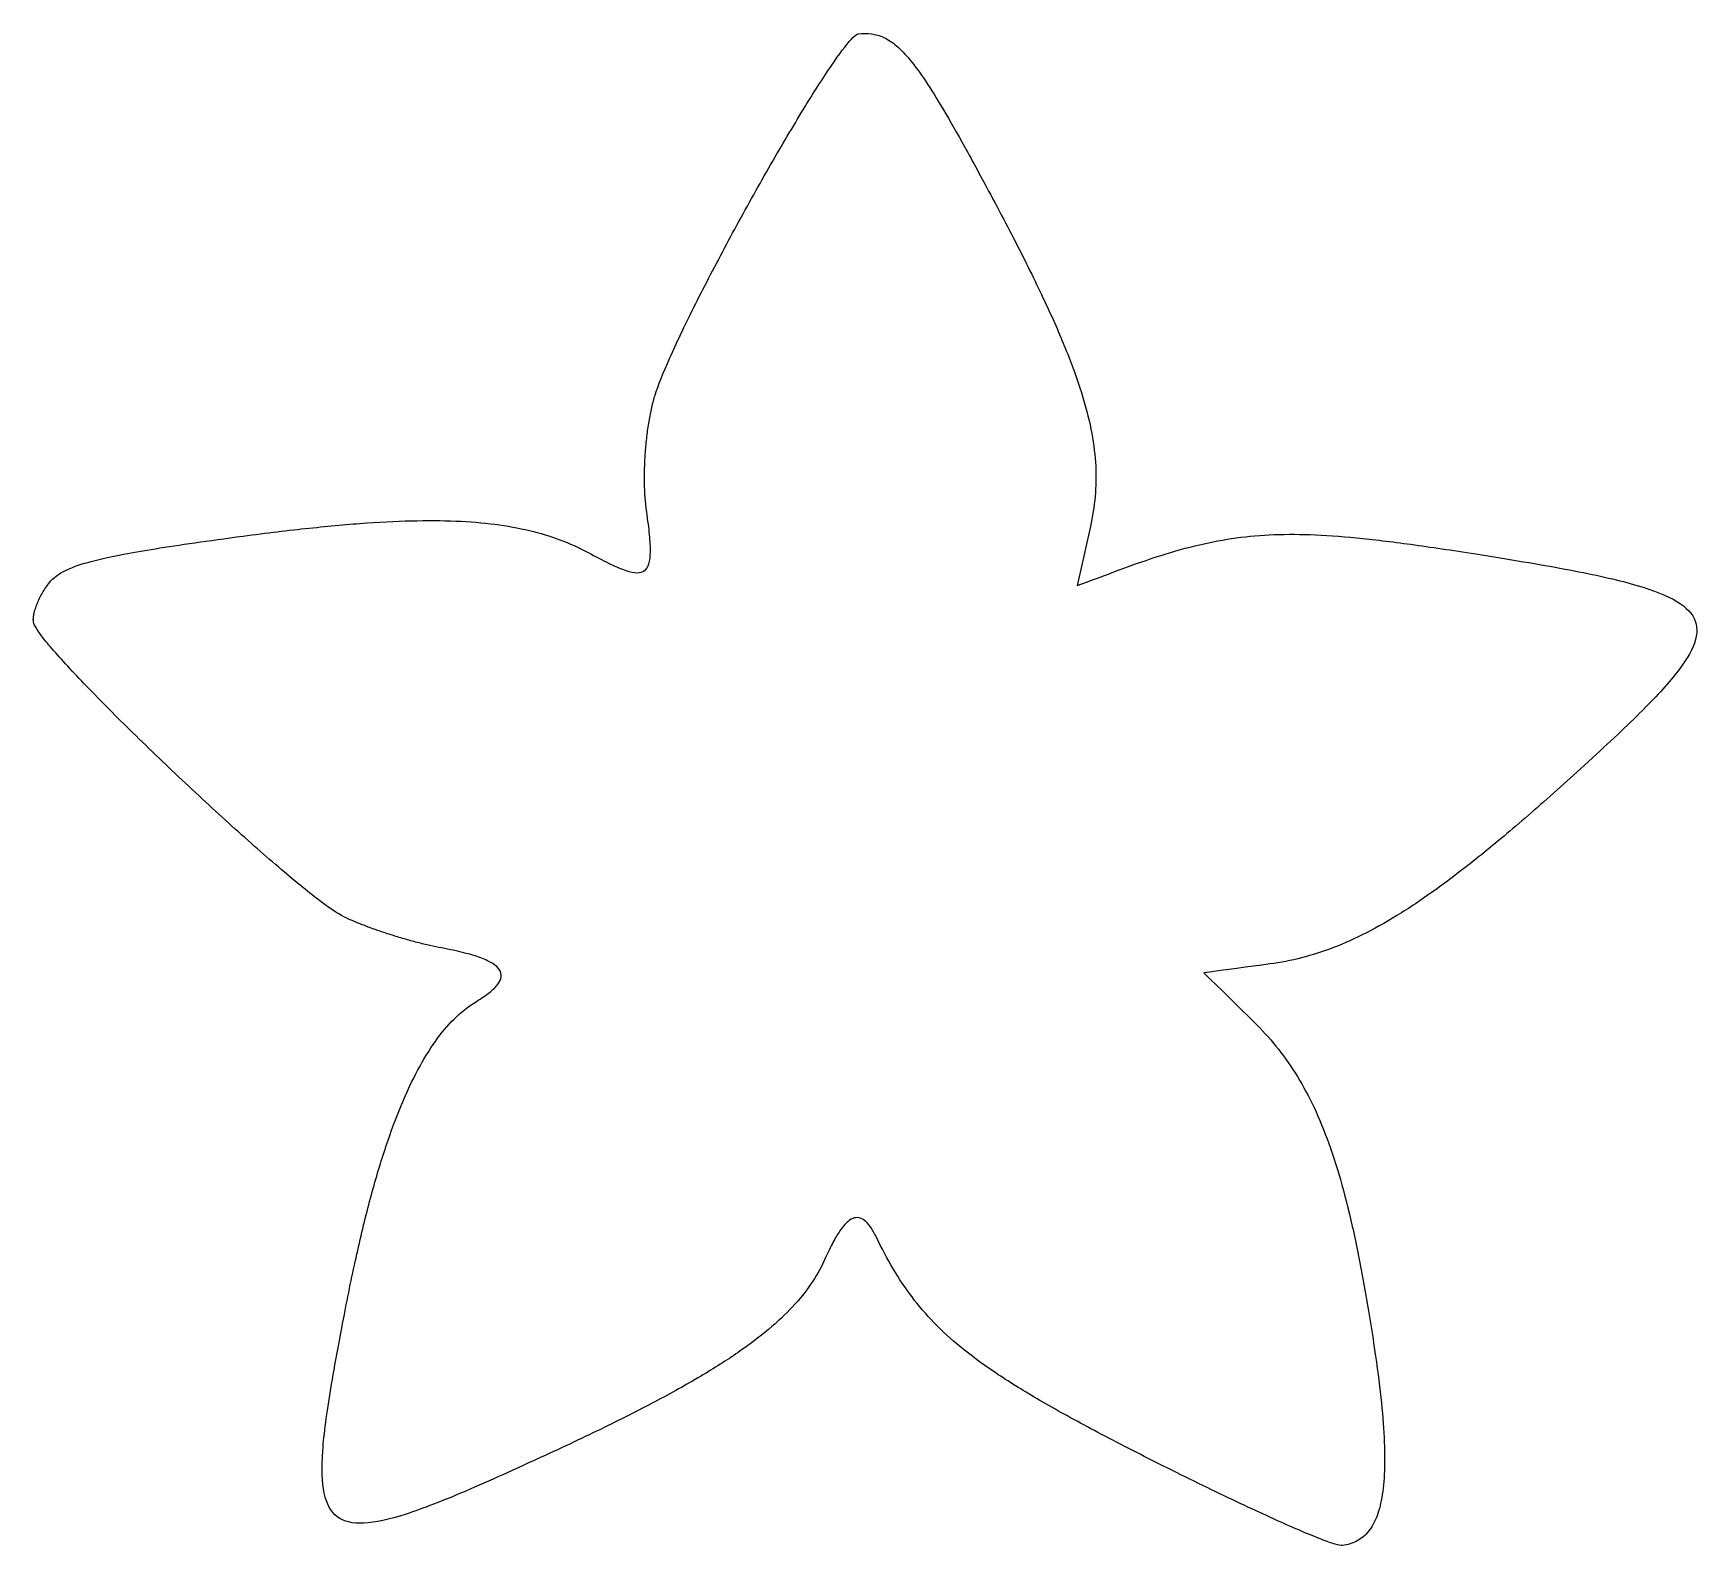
# Model space of a CAD drawing. Extents: x 2.4 to 98.4, y 8.1 to 95.3.
import ezdxf

# ---------------------------------------------------------------- set-up
doc = ezdxf.new("R2010")
doc.units = 0
doc.layers.add('Layer_1', color=7, linetype='CONTINUOUS')

msp = doc.modelspace()

# ---------------------------------------------------------------- linework, layer by layer
at = {"layer": 'Layer_1', "color": 3}
for points in [[(63.359365, 66.85297), (63.265015, 66.42711), (63.170665, 66.00125), (63.076315, 65.57539), (62.981965, 65.14952), (62.887615, 64.72366), (62.793265, 64.2978), (62.698915, 63.87194), (62.604565, 63.44608), (62.866708, 63.54418), (63.128851, 63.64228), (63.390993, 63.74038), (63.653136, 63.83838), (63.915279, 63.93648), (64.177422, 64.03458), (64.439564, 64.13268), (64.701707, 64.23078)], [(73.713808, 41.63349), (73.238274, 41.56909), (72.762741, 41.50469), (72.287207, 41.44029), (71.811674, 41.37589), (71.33614, 41.31149), (70.860606, 41.24709), (70.385073, 41.18269), (69.909539, 41.11829), (70.270216, 40.76404), (70.630893, 40.40979), (70.991569, 40.05554), (71.352246, 39.70129), (71.712923, 39.34704), (72.0736, 38.99279), (72.434276, 38.63854), (72.794953, 38.28429)]]:
    msp.add_lwpolyline(points, dxfattribs=at)
msp.add_lwpolyline([(66.467585, 13.24317), (66.46757, 13.24327), (66.467556, 13.24336), (66.467541, 13.24346), (66.467526, 13.24356), (66.467511, 13.24366), (66.467497, 13.24375), (66.467482, 13.24385)], close=True, dxfattribs=at)
for points in [[(49.193221, 94.49137), (49.559072, 94.95983), (49.830542, 95.23039), (49.976668, 95.24806)], [(49.976668, 95.24806), (50.241192, 95.28006), (50.491279, 95.28546), (50.734817, 95.25506)], [(50.734817, 95.25506), (50.978356, 95.22426), (51.215346, 95.15726), (51.453678, 95.04456)], [(51.453678, 95.04456), (51.692009, 94.93182), (51.931682, 94.77331), (52.180585, 94.55946)], [(47.843493, 92.54733), (48.367139, 93.35656), (48.82737, 94.02291), (49.193221, 94.49137)], [(52.180585, 94.55946), (52.429487, 94.34561), (52.687621, 94.07642), (52.962874, 93.74231)], [(52.962874, 93.74231), (53.238127, 93.4082), (53.5305, 93.00918), (53.847882, 92.53567)], [(46.113274, 89.74597), (46.732785, 90.78597), (47.319847, 91.73809), (47.843493, 92.54733)], [(53.847882, 92.53567), (54.165265, 92.06215), (54.507656, 91.51415), (54.882946, 90.88208)], [(54.882946, 90.88208), (55.258235, 90.25001), (55.666423, 89.53388), (56.115399, 88.72411)], [(44.188355, 86.41732), (44.841801, 87.57808), (45.493763, 88.70596), (46.113274, 89.74597)], [(56.115399, 88.72411), (56.564375, 87.91434), (57.054139, 87.01092), (57.59258, 86.0043)], [(42.254525, 82.89141), (42.879977, 84.06292), (43.534908, 85.25656), (44.188355, 86.41732)], [(57.59258, 86.0043), (58.281931, 84.71555), (58.905013, 83.5218), (59.465627, 82.41043)], [(40.497574, 79.49829), (41.033101, 80.57053), (41.629073, 81.71991), (42.254525, 82.89141)], [(59.465627, 82.41043), (60.026241, 81.29907), (60.524388, 80.27009), (60.963867, 79.31087)], [(39.103293, 76.56796), (39.486965, 77.43093), (39.962047, 78.42604), (40.497574, 79.49829)], [(60.963867, 79.31087), (61.403346, 78.35165), (61.784158, 77.46219), (62.110104, 76.62988)], [(38.257471, 74.43048), (38.427358, 74.97416), (38.719621, 75.70499), (39.103293, 76.56796)], [(62.110104, 76.62988), (62.436049, 75.79756), (62.707128, 75.02239), (62.927141, 74.29173)], [(38.066706, 73.71431), (38.124886, 73.96976), (38.188587, 74.21002), (38.257471, 74.43048)], [(62.927141, 74.29173), (63.147154, 73.56107), (63.3161, 72.87493), (63.437782, 72.22069)], [(37.909055, 72.90697), (37.955865, 73.18821), (38.008525, 73.45886), (38.066706, 73.71431)], [(37.701165, 71.12927), (37.723205, 71.43445), (37.751775, 71.73826), (37.786535, 72.03608)], [(37.786535, 72.03608), (37.821295, 72.3339), (37.862245, 72.62573), (37.909055, 72.90697)], [(63.437782, 72.22069), (63.559463, 71.56645), (63.633879, 70.94411), (63.66483, 70.34104)], [(37.654955, 70.21417), (37.663655, 70.51751), (37.679125, 70.82408), (37.701165, 71.12927)], [(37.649955, 69.3184), (37.644555, 69.6107), (37.646355, 69.91082), (37.654955, 70.21417)], [(63.66483, 70.34104), (63.69578, 69.73797), (63.68327, 69.15418), (63.63109, 68.57704)], [(37.688115, 68.46959), (37.667975, 68.74163), (37.655365, 69.0261), (37.649955, 69.3184)], [(37.771485, 67.69538), (37.735935, 67.93795), (37.708255, 68.19756), (37.688115, 68.46959)], [(63.63109, 68.57704), (63.57891, 67.99991), (63.487071, 67.42942), (63.359365, 66.85297)], [(21.627973, 67.05525), (22.663655, 67.12695), (23.628917, 67.17108), (24.532519, 67.18718)], [(24.532519, 67.18718), (25.436121, 67.20328), (26.278063, 67.19118), (27.067104, 67.15098)], [(37.938248, 66.37952), (37.900688, 66.76309), (37.843818, 67.20074), (37.771485, 67.69538)], [(11.721214, 65.91557), (12.560195, 66.03561), (13.483042, 66.16224), (14.498783, 66.29761)], [(14.498783, 66.29761), (15.851178, 66.47785), (17.115635, 66.63141), (18.300913, 66.75783)], [(18.300913, 66.75783), (19.486192, 66.88425), (20.592292, 66.98354), (21.627973, 67.05525)], [(27.067104, 67.15098), (27.856145, 67.11058), (28.592286, 67.04168), (29.284284, 66.94387)], [(29.284284, 66.94387), (29.976283, 66.84607), (30.624141, 66.71931), (31.236616, 66.56319)], [(31.236616, 66.56319), (31.849091, 66.40707), (32.426183, 66.22157), (32.976653, 66.00626)], [(37.989068, 65.3881), (37.994068, 65.66645), (37.975808, 65.99595), (37.938248, 66.37952)], [(71.503535, 66.15761), (72.213033, 66.26349), (72.930047, 66.33444), (73.677512, 66.3716)], [(73.677512, 66.3716), (74.424977, 66.4088), (75.202892, 66.4121), (76.034193, 66.3828)], [(76.034193, 66.3828), (76.865495, 66.3535), (77.750182, 66.2916), (78.711191, 66.19815)], [(7.621492, 65.257), (8.161123, 65.35937), (8.766563, 65.46399), (9.446841, 65.57303)], [(9.446841, 65.57303), (10.127119, 65.68207), (10.882234, 65.79553), (11.721214, 65.91557)], [(32.976653, 66.00626), (33.527122, 65.79094), (34.050969, 65.54579), (34.556951, 65.27038)], [(34.556951, 65.27038), (34.979837, 65.04019), (35.35627, 64.84361), (35.690125, 64.68356)], [(37.900688, 64.70357), (37.955928, 64.88255), (37.984098, 65.10975), (37.989068, 65.3881)], [(67.153244, 65.09404), (67.924423, 65.34421), (68.657246, 65.55716), (69.374649, 65.73404)], [(69.374649, 65.73404), (70.092053, 65.91092), (70.794036, 66.05173), (71.503535, 66.15761)], [(78.711191, 66.19815), (79.672199, 66.10475), (80.709529, 65.97975), (81.846115, 65.82443)], [(81.846115, 65.82443), (82.982702, 65.66911), (84.218545, 65.48342), (85.57658, 65.2685)], [(85.57658, 65.2685), (87.524247, 64.96026), (89.234998, 64.67716), (90.718193, 64.40002)], [(3.726925, 63.99803), (3.88454, 64.11703), (4.07185, 64.22963), (4.297884, 64.33798)], [(4.297884, 64.33798), (4.523917, 64.44633), (4.788675, 64.55044), (5.101184, 64.65246)], [(5.101184, 64.65246), (5.413693, 64.75449), (5.773954, 64.85444), (6.190996, 64.95447)], [(6.190996, 64.95447), (6.608038, 65.0545), (7.08186, 65.15462), (7.621492, 65.257)], [(35.690125, 64.68356), (36.02398, 64.52351), (36.315257, 64.4), (36.567832, 64.31593)], [(36.567832, 64.31593), (36.820406, 64.23183), (37.034279, 64.18726), (37.213325, 64.18503)], [(37.213325, 64.18503), (37.392371, 64.18303), (37.53659, 64.22293), (37.649859, 64.30839)], [(37.649859, 64.30839), (37.763128, 64.39389), (37.845445, 64.52459), (37.900688, 64.70357)], [(64.701707, 64.23078), (65.572531, 64.55651), (66.382065, 64.84388), (67.153244, 65.09404)], [(90.718193, 64.40002), (92.201388, 64.12288), (93.457028, 63.85171), (94.49447, 63.56734)], [(3.122895, 63.33256), (3.19021, 63.43186), (3.260834, 63.52802), (3.334138, 63.61961)], [(3.334138, 63.61961), (3.441391, 63.7536), (3.569311, 63.87902), (3.726925, 63.99803)], [(94.49447, 63.56734), (95.531913, 63.28297), (96.351159, 62.9854), (96.961568, 62.65547)], [(2.514315, 62.09469), (2.545068, 62.19339), (2.581651, 62.29532), (2.623436, 62.39886)], [(2.623436, 62.39886), (2.66522, 62.5024), (2.712206, 62.60758), (2.763761, 62.71281)], [(2.763761, 62.71281), (2.815317, 62.81805), (2.871442, 62.92336), (2.931508, 63.02717)], [(2.931508, 63.02717), (2.991574, 63.13098), (3.05558, 63.2333), (3.122895, 63.33256)], [(96.961568, 62.65547), (97.571977, 62.32553), (97.973549, 61.96324), (98.175644, 61.54941)], [(2.412007, 61.33456), (2.402097, 61.40006), (2.399913, 61.47346), (2.404817, 61.55317)], [(2.404817, 61.55317), (2.409727, 61.63287), (2.421721, 61.71889), (2.440181, 61.80967)], [(2.440181, 61.80967), (2.458641, 61.90047), (2.483562, 61.99597), (2.514315, 62.09469)], [(98.175644, 61.54941), (98.377738, 61.13558), (98.380355, 60.67023), (98.192854, 60.13418)], [(3.131983, 60.22619), (2.697997, 60.75945), (2.440615, 61.14541), (2.412007, 61.33456)], [(4.91158, 58.23395), (4.176558, 59.01234), (3.565968, 59.69292), (3.131983, 60.22619)], [(98.192854, 60.13418), (98.005353, 59.59813), (97.627734, 58.99138), (97.069357, 58.29477)], [(7.437773, 55.65486), (6.506056, 56.57937), (5.646602, 57.45557), (4.91158, 58.23395)], [(97.069357, 58.29477), (96.510979, 57.59817), (95.771843, 56.8117), (94.861308, 55.91621)], [(94.861308, 55.91621), (93.950773, 55.02072), (92.868839, 54.01621), (91.624865, 52.8835)], [(10.397536, 52.7859), (9.373467, 53.75753), (8.369489, 54.73035), (7.437773, 55.65486)], [(91.624865, 52.8835), (90.55483, 51.90917), (89.549091, 51.01301), (88.598712, 50.1894)], [(13.477845, 49.92407), (12.465765, 50.84382), (11.421605, 51.81427), (10.397536, 52.7859)], [(16.365674, 47.36636), (15.469925, 48.13525), (14.489925, 49.00431), (13.477845, 49.92407)], [(88.598712, 50.1894), (87.648334, 49.36579), (86.753315, 48.61474), (85.90472, 47.93062)], [(18.747998, 45.40978), (18.072921, 45.92879), (17.261423, 46.59748), (16.365674, 47.36636)], [(85.90472, 47.93062), (85.056126, 47.2465), (84.253956, 46.62932), (83.489275, 46.07346)], [(83.489275, 46.07346), (82.724595, 45.51761), (81.997403, 45.02308), (81.298765, 44.58426)], [(20.31179, 44.35132), (19.961728, 44.52145), (19.423074, 44.89078), (18.747998, 45.40978)], [(20.884141, 44.09235), (20.678086, 44.17995), (20.486018, 44.26664), (20.31179, 44.35132)], [(81.298765, 44.58426), (80.600127, 44.14544), (79.930042, 43.76234), (79.279576, 43.42934)], [(21.540417, 43.82839), (21.310238, 43.91639), (21.090196, 44.00478), (20.884141, 44.09235)], [(22.257508, 43.56684), (22.01091, 43.65284), (21.770595, 43.7404), (21.540417, 43.82839)], [(23.012305, 43.31505), (22.75699, 43.39655), (22.504107, 43.48087), (22.257508, 43.56684)], [(23.781696, 43.08041), (23.525368, 43.15491), (23.26762, 43.23357), (23.012305, 43.31505)], [(79.279576, 43.42934), (78.62911, 43.09634), (77.998261, 42.81344), (77.378095, 42.57502)], [(24.542572, 42.8703), (24.292934, 42.9354), (24.038024, 43.00588), (23.781696, 43.08041)], [(25.271823, 42.69208), (25.036578, 42.74538), (24.79221, 42.80517), (24.542572, 42.8703)], [(25.946338, 42.55314), (25.73319, 42.59204), (25.507068, 42.63884), (25.271823, 42.69208)], [(27.225883, 42.28017), (26.849168, 42.37527), (26.422769, 42.46608), (25.946338, 42.55314)], [(28.207317, 41.98147), (27.929627, 42.08568), (27.602598, 42.18507), (27.225883, 42.28017)], [(77.378095, 42.57502), (76.75793, 42.33661), (76.148446, 42.14268), (75.54071, 41.98763)], [(28.892711, 41.65388), (28.713356, 41.76825), (28.485006, 41.87727), (28.207317, 41.98147)], [(29.284136, 41.2942), (29.202426, 41.41979), (29.072065, 41.53951), (28.892711, 41.65388)], [(29.383666, 40.89925), (29.398906, 41.03713), (29.365846, 41.16861), (29.284136, 41.2942)], [(75.54071, 41.98763), (74.932974, 41.83258), (74.326985, 41.7164), (73.713808, 41.63349)], [(28.715323, 39.99082), (28.922401, 40.15645), (29.081865, 40.31462), (29.193371, 40.46585)], [(29.193371, 40.46585), (29.304877, 40.61708), (29.368424, 40.76137), (29.383666, 40.89925)], [(26.800468, 38.58578), (27.172469, 38.93912), (27.555957, 39.23367), (27.951593, 39.47096)], [(27.951593, 39.47096), (28.253553, 39.65207), (28.508245, 39.82518), (28.715323, 39.99082)], [(25.718264, 37.34784), (26.067952, 37.8203), (26.428467, 38.23244), (26.800468, 38.58578)], [(72.794953, 38.28429), (73.243049, 37.84418), (73.662627, 37.38528), (74.056848, 36.89911)], [(24.701016, 35.74789), (25.029713, 36.34257), (25.368576, 36.87537), (25.718264, 37.34784)], [(74.056848, 36.89911), (74.45107, 36.41293), (74.819936, 35.89949), (75.166608, 35.35027)], [(23.744759, 33.77672), (24.053787, 34.49667), (24.372319, 35.15322), (24.701016, 35.74789)], [(75.166608, 35.35027), (75.51328, 34.80106), (75.837759, 34.21608), (76.143207, 33.58685)], [(22.845528, 31.42506), (23.136208, 32.27339), (23.435731, 33.05676), (23.744759, 33.77672)], [(76.143207, 33.58685), (76.448654, 32.95762), (76.735071, 32.28414), (77.005619, 31.55791)], [(21.999356, 28.6837), (22.273011, 29.66347), (22.554847, 30.57674), (22.845528, 31.42506)], [(77.005619, 31.55791), (77.276167, 30.83168), (77.530847, 30.05271), (77.772821, 29.21251)], [(77.772821, 29.21251), (78.014794, 28.37231), (78.244062, 27.47087), (78.463786, 26.49972)], [(21.20228, 25.54338), (21.46023, 26.65767), (21.725702, 27.70393), (21.999356, 28.6837)], [(49.652968, 26.95697), (49.534655, 26.90767), (49.414103, 26.8241), (49.290801, 26.70593)], [(50.001709, 27.00197), (49.887358, 27.02117), (49.771282, 27.00597), (49.652968, 26.95697)], [(50.340102, 26.84214), (50.228687, 26.92944), (50.11606, 26.98276), (50.001709, 27.00197)], [(48.912129, 26.24752), (48.782812, 26.06001), (48.650232, 25.83773), (48.513874, 25.58047)], [(49.290801, 26.70593), (49.167499, 26.58775), (49.041446, 26.43502), (48.912129, 26.24752)], [(50.671227, 26.47879), (50.561721, 26.63369), (50.451518, 26.75487), (50.340102, 26.84214)], [(50.998162, 25.91321), (50.88954, 26.1353), (50.780733, 26.3239), (50.671227, 26.47879)], [(78.463786, 26.49972), (78.68351, 25.52856), (78.89369, 24.48769), (79.09749, 23.3686)], [(20.450333, 21.99488), (20.693901, 23.24677), (20.94433, 24.42909), (21.20228, 25.54338)], [(48.513874, 25.58047), (48.377515, 25.3232), (48.23738, 25.03094), (48.092955, 24.70349)], [(51.987161, 24.06458), (51.64591, 24.64082), (51.321016, 25.25312), (50.998162, 25.91321)], [(48.092955, 24.70349), (47.88938, 24.24192), (47.645998, 23.79205), (47.355682, 23.34885)], [(53.074292, 22.43232), (52.686017, 22.94816), (52.328411, 23.48834), (51.987161, 24.06458)], [(47.355682, 23.34885), (47.065366, 22.90565), (46.728116, 22.46913), (46.336801, 22.03424)], [(79.09749, 23.3686), (79.301289, 22.24951), (79.498708, 21.05222), (79.692908, 19.76822)], [(54.345443, 20.94609), (53.881513, 21.42498), (53.462568, 21.91648), (53.074292, 22.43232)], [(19.556979, 17.1498), (19.789372, 18.55144), (20.093641, 20.16155), (20.450333, 21.99488)], [(46.336801, 22.03424), (45.945485, 21.59936), (45.500106, 21.16612), (44.993534, 20.7295)], [(44.993534, 20.7295), (44.486961, 20.29288), (43.919195, 19.85288), (43.283106, 19.40447)], [(55.886501, 19.53554), (55.318288, 20.00093), (54.809373, 20.4672), (54.345443, 20.94609)], [(43.283106, 19.40447), (42.647017, 18.95607), (41.942605, 18.49926), (41.162741, 18.02901)], [(57.783352, 18.13033), (57.082227, 18.60566), (56.454714, 19.07015), (55.886501, 19.53554)], [(79.692908, 19.76822), (79.845074, 18.76214), (79.970302, 17.83055), (80.068041, 16.96989)], [(41.162741, 18.02901), (40.382877, 17.55877), (39.527561, 17.07509), (38.589664, 16.57296)], [(60.121884, 16.6601), (59.259217, 17.16883), (58.484478, 17.65499), (57.783352, 18.13033)], [(19.094878, 13.55551), (19.164068, 14.55498), (19.324586, 15.74816), (19.556979, 17.1498)], [(38.589664, 16.57296), (37.651767, 16.07082), (36.631288, 15.55023), (35.521099, 15.00616)], [(62.987982, 15.05453), (61.935145, 15.62009), (60.98455, 16.15138), (60.121884, 16.6601)], [(80.068041, 16.96989), (80.165781, 16.10923), (80.236032, 15.3195), (80.278247, 14.59715)], [(35.521099, 15.00616), (34.41091, 14.46208), (33.21101, 13.89453), (31.91427, 13.29846)], [(66.467535, 13.24325), (65.195899, 13.88911), (64.040819, 14.48896), (62.987982, 15.05453)], [(80.278247, 14.59715), (80.320457, 13.8748), (80.334637, 13.21983), (80.320227, 12.62868)], [(19.180738, 11.12348), (19.047824, 11.75029), (19.025688, 12.55604), (19.094878, 13.55551)], [(31.91427, 13.29846), (30.187284, 12.50462), (28.668334, 11.81596), (27.337969, 11.24723)], [(68.575949, 12.18587), (67.887338, 12.52675), (67.181947, 12.88035), (66.467585, 13.24317)], [(80.320227, 12.62868), (80.305817, 12.03752), (80.262827, 11.51019), (80.190692, 11.04312)], [(70.583633, 11.20493), (69.936391, 11.51684), (69.26456, 11.84499), (68.575949, 12.18587)], [(19.931268, 9.76517), (19.557345, 10.04883), (19.313653, 10.49668), (19.180738, 11.12348)], [(27.337969, 11.24723), (26.007603, 10.6785), (24.865822, 10.2297), (23.893174, 9.91559)], [(72.443779, 10.32144), (71.853526, 10.59735), (71.230874, 10.89302), (70.583633, 11.20493)], [(80.190692, 11.04312), (80.118562, 10.57606), (80.017294, 10.16925), (79.886343, 9.81916)], [(21.463177, 9.39205), (20.809343, 9.36205), (20.30519, 9.48155), (19.931268, 9.76517)], [(23.893174, 9.91559), (22.920526, 9.60147), (22.117011, 9.42204), (21.463177, 9.39205)], [(74.109532, 9.55647), (73.591887, 9.78936), (73.034033, 10.04552), (72.443779, 10.32144)], [(79.886343, 9.81916), (79.755392, 9.46907), (79.594757, 9.17568), (79.403887, 8.93545)], [(75.534035, 8.93111), (75.104615, 9.11395), (74.627178, 9.32358), (74.109532, 9.55647)], [(76.670429, 8.46644), (76.344855, 8.59221), (75.963454, 8.74827), (75.534035, 8.93111)], [(79.403887, 8.93545), (79.213017, 8.69521), (78.991914, 8.50813), (78.740028, 8.37065)], [(77.47186, 8.18353), (77.26575, 8.24523), (76.996004, 8.34067), (76.670429, 8.46644)], [(77.89147, 8.10343), (77.82044, 8.09443), (77.67797, 8.12183), (77.47186, 8.18353)], [(78.740028, 8.37065), (78.488141, 8.23317), (78.205472, 8.14528), (77.89147, 8.10343)]]:
    msp.add_open_spline(points, degree=3, dxfattribs=at)

doc.saveas('drawing.dxf')
